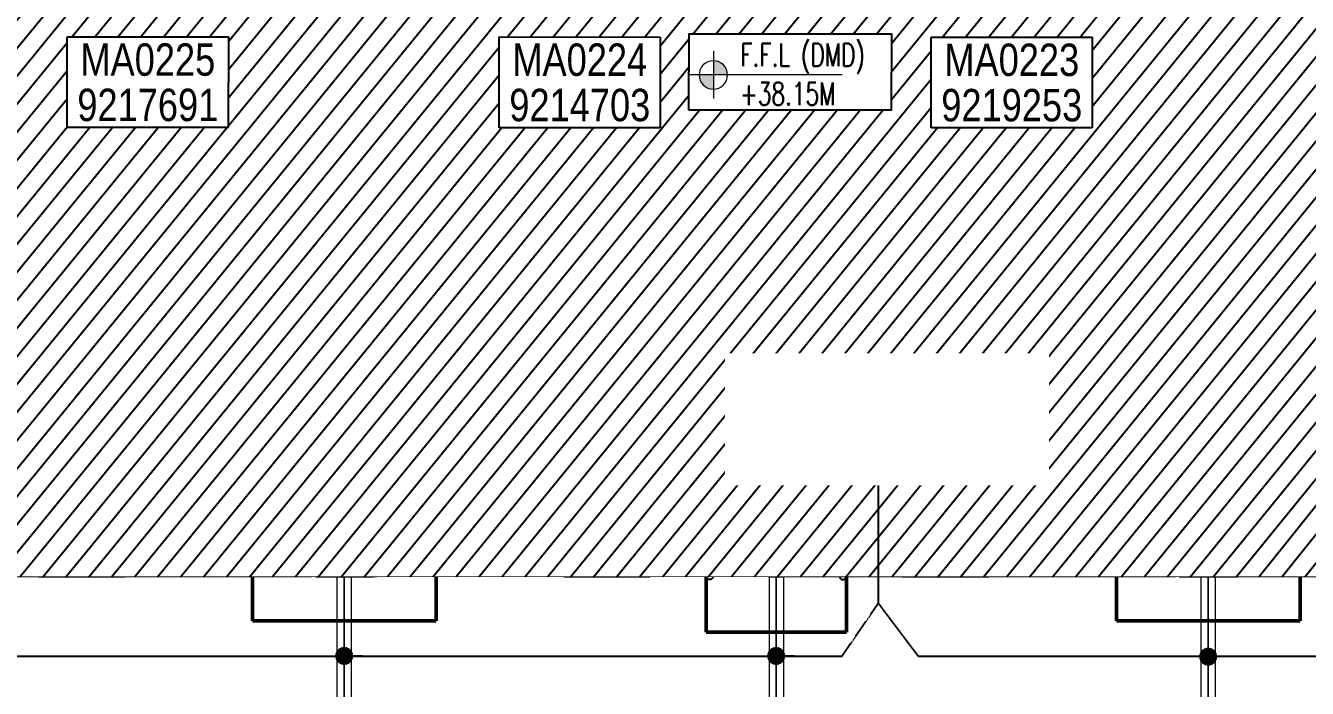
# Model space of a CAD drawing. Header units: centimetres. Extents: x -6122352 to 4157695, y -1694241 to 1947892.
# Drawn here: x 164077 to 181879, y -194833 to -185626 of the extents above; entities that cross this region are included whole.
import ezdxf
from ezdxf.xclip import XClip

# ---------------------------------------------------------------- set-up
doc = ezdxf.new("R2010")
doc.units = ezdxf.units.CM
doc.header["$MEASUREMENT"] = 0
doc.header["$XCLIPFRAME"] = 2
for name, pattern in [('DASHED2', [0.375, 0.25, -0.125]), ('XR-AR-MID-SETTING OUT FOR MASTER$0$23585-XR-AR-MID-GROUND FLOOR$0$23261-XR-AR-SI-GF$0$HIDDEN', [0.375, 0.25, -0.125]), ('XR-AR-MID-SETTING OUT FOR MASTER$0$23585-XR-AR-MID-GROUND FLOOR$0$945-4P-1-101-GROUND FLOOR PLAN$0$XR-MIDDLE-GROUND FLOOR PLAN$0$HIDDEN', [9.524999999999999, 6.35, -3.175]), ('XR-AR-MID-SETTING OUT FOR MASTER$0$23585-XR-AR-MID-GROUND FLOOR$0$945-4P-1-101-GROUND FLOOR PLAN$0$XR-MIDDLE-GROUND FLOOR PLAN$0$HIDDEN2', [0.1875, 0.125, -0.0625])]:
    doc.linetypes.add(name, pattern=pattern)
doc.layers.add('08-Compound Wall-4', color=7, linetype='Continuous', lineweight=25, true_color=0xff4405)
for name, color, linetype, lineweight in [('23585-XR-AR-DAMAC PLOT LIMITS$0$1-Mid units', 41, 'Continuous', 5), ('@ Foundations', 4, 'DASHED2', 50), ('A-ANNO-TEXT', 3, 'Continuous', 25), ('XR-AR-MID-SETTING OUT FOR MASTER$0$23585-XR-AR-MID-GROUND FLOOR$0$$A-GLAZ-WNDO', 232, 'Continuous', 9), ('XR-AR-MID-SETTING OUT FOR MASTER$0$23585-XR-AR-MID-GROUND FLOOR$0$$A-WALL', 1, 'Continuous', 5), ('XR-AR-MID-SETTING OUT FOR MASTER$0$23585-XR-AR-MID-GROUND FLOOR$0$A-DOOR', 31, 'Continuous', 5), ('XR-AR-MID-SETTING OUT FOR MASTER$0$23585-XR-AR-MID-GROUND FLOOR$0$A-DOOR-FULL', 1, 'Continuous', 9), ('XR-AR-MID-SETTING OUT FOR MASTER$0$23585-XR-AR-MID-GROUND FLOOR$0$A-EQUP-KITN-PLAN', 202, 'Continuous', 9), ('XR-AR-MID-SETTING OUT FOR MASTER$0$23585-XR-AR-MID-GROUND FLOOR$0$A-FLOR-OVHD', 9, 'XR-AR-MID-SETTING OUT FOR MASTER$0$23585-XR-AR-MID-GROUND FLOOR$0$23261-XR-AR-SI-GF$0$HIDDEN', 15), ('XR-AR-MID-SETTING OUT FOR MASTER$0$23585-XR-AR-MID-GROUND FLOOR$0$A-FLOR-PATT', 8, 'Continuous', 5), ('XR-AR-MID-SETTING OUT FOR MASTER$0$23585-XR-AR-MID-GROUND FLOOR$0$A-GLAZ-SILL', 8, 'Continuous', 5), ('XR-AR-MID-SETTING OUT FOR MASTER$0$23585-XR-AR-MID-GROUND FLOOR$0$A-GLAZ-WNDO', 232, 'Continuous', 9), ('XR-AR-MID-SETTING OUT FOR MASTER$0$23585-XR-AR-MID-GROUND FLOOR$0$A-WALL', 7, 'Continuous', 30), ('XR-AR-MID-SETTING OUT FOR MASTER$0$23585-XR-AR-MID-GROUND FLOOR$0$A-WALL-FNSH', 9, 'Continuous', 5), ('XR-AR-MID-SETTING OUT FOR MASTER$0$23585-XR-AR-MID-GROUND FLOOR$0$S-COLS', 51, 'Continuous', 40), ('Xref group 33-41$0$36-TAGLVL', 23, 'Continuous', 9)]:
    doc.layers.add(name, color=color, linetype=linetype, lineweight=lineweight)
for name, color, linetype in [('@MI-REF LAYER', 7, 'Continuous'), ('B_TH_6', 7, 'Continuous'), ('XR-AR-MID-SETTING OUT FOR MASTER$0$23585-XR-AR-MID-GROUND FLOOR$0$A-Flor-Strs', 1, 'Continuous'), ('XR-AR-MID-SETTING OUT FOR MASTER$0$23585-XR-AR-MID-GROUND FLOOR$0$GS-HATCH-FLOOR TILE', 251, 'Continuous'), ('Xref group 33-41$0$S-LEVELS', 2, 'Continuous'), ('Xref group 33-41$0$TYPICAL NEW PROFILE', 3, 'Continuous')]:
    doc.layers.add(name, color=color, linetype=linetype)
doc.styles.add('Xref group 33-41$0$DLT_TEXT', font='romans.shx', dxfattribs={"width": 0.7})
doc.styles.add('Xref group 33-41$0$Overall SOP Plan$0$LAC-609-NG10-1-XREF-GRID-125SC$0$GRID-DIM-NO', font='arial.ttf', dxfattribs={"width": 0.8})

# ---------------------------------------------------------------- blocks, each defined once
blk = doc.blocks.new('23585-XR-AR-DAMAC PLOT LIMITS')
at = {"layer": '23585-XR-AR-DAMAC PLOT LIMITS$0$1-Mid units', "color": 251, "true_color": 0x636466}
for points in [[(496642.5081000002, 2768911.905300001), (496646.5614999998, 2768916.3291), (496664.2566999998, 2768900.1153), (496660.2033000002, 2768895.691500001)], [(496638.4549000002, 2768907.481699999), (496642.5081000002, 2768911.905300001), (496660.2033000002, 2768895.691500001), (496656.1498999996, 2768891.267899999)], [(496634.4014999997, 2768903.0579), (496638.4549000002, 2768907.481699999), (496656.1498999996, 2768891.267899999), (496652.0965, 2768886.8441)], [(496630.3481000001, 2768898.634099999), (496634.4014999997, 2768903.0579), (496652.0965, 2768886.8441), (496648.0428999998, 2768882.420299999)]]:
    blk.add_lwpolyline(points, close=True, dxfattribs=at)
blk = doc.blocks.new('A$Cf093b529')
at = {"layer": 'A-ANNO-TEXT'}
blk.add_blockref('23585-XR-AR-DAMAC PLOT LIMITS', (-495391.9901121984, -2768603.441896566), dxfattribs=at)
blk = doc.blocks.new('XR-AR-MID-SETTING OUT FOR MASTER$0$23585-XR-AR-MID-GROUND FLOOR$0$945-4P-1-101-GROUND FLOOR PLAN$0$XR-MIDDLE-CAR PARK HATCH')
at = {"layer": 'XR-AR-MID-SETTING OUT FOR MASTER$0$23585-XR-AR-MID-GROUND FLOOR$0$A-FLOR-PATT'}
blk.add_lwpolyline([(9250.002853021142, 100.0129149327577), (9249.99679574091, 5500.000000009181), (15050.00005108526, 5502.664669244065), (15050.00005108526, 100.450321876061)], close=True, dxfattribs=at)
blk = doc.blocks.new('*U130')
for points in [[(91, -5.684341886080801e-14), (41, -5.684341886080801e-14), (41, 1021), (91, 1021)], [(0, 0), (38, -5.684341886080801e-14), (38, -50), (50, -50), (50, -122.2246979483663), (0, -122.2246979483663)], [(1100, 2.842170943040401e-14), (1062, -2.842170943040401e-14), (1062, -49.99999999999997), (1050, -49.99999999999997), (1050, -122.2246979483662), (1100, -122.2246979483662)]]:
    blk.add_lwpolyline(points, close=True)
at = {"color": 8, "linetype": 'XR-AR-MID-SETTING OUT FOR MASTER$0$23585-XR-AR-MID-GROUND FLOOR$0$945-4P-1-101-GROUND FLOOR PLAN$0$XR-MIDDLE-GROUND FLOOR PLAN$0$HIDDEN2'}
blk.add_arc((41, -5.684341886080801e-14), 1021, 1.594950045944486e-15, 90, dxfattribs=at)
at = {"layer": 'XR-AR-MID-SETTING OUT FOR MASTER$0$23585-XR-AR-MID-GROUND FLOOR$0$A-GLAZ-SILL', "linetype": 'XR-AR-MID-SETTING OUT FOR MASTER$0$23585-XR-AR-MID-GROUND FLOOR$0$945-4P-1-101-GROUND FLOOR PLAN$0$XR-MIDDLE-GROUND FLOOR PLAN$0$HIDDEN2', "ltscale": 3}
blk.add_lwpolyline([(0, 0), (1100, 0), (1100, -122.2246979483662), (0, -122.2246979483662)], close=True, dxfattribs=at)
blk = doc.blocks.new('*U27')
for points in [[(91, -5.684341886080801e-14), (41, -5.684341886080801e-14), (41, 1021), (91, 1021)], [(0, 0), (38, -5.684341886080801e-14), (38, -50), (50, -50), (50, -249.9999019090924), (0, -249.9999019090924)], [(1100, 2.842170943040401e-14), (1062, -2.842170943040401e-14), (1062, -49.99999999999997), (1050, -49.99999999999997), (1050, -249.9999019090924), (1100, -249.9999019090924)]]:
    blk.add_lwpolyline(points, close=True)
at = {"color": 8, "linetype": 'XR-AR-MID-SETTING OUT FOR MASTER$0$23585-XR-AR-MID-GROUND FLOOR$0$945-4P-1-101-GROUND FLOOR PLAN$0$XR-MIDDLE-GROUND FLOOR PLAN$0$HIDDEN2'}
blk.add_arc((41, -5.684341886080801e-14), 1021, 1.594950045944486e-15, 90, dxfattribs=at)
at = {"layer": 'XR-AR-MID-SETTING OUT FOR MASTER$0$23585-XR-AR-MID-GROUND FLOOR$0$A-GLAZ-SILL', "linetype": 'XR-AR-MID-SETTING OUT FOR MASTER$0$23585-XR-AR-MID-GROUND FLOOR$0$945-4P-1-101-GROUND FLOOR PLAN$0$XR-MIDDLE-GROUND FLOOR PLAN$0$HIDDEN2', "ltscale": 3}
blk.add_lwpolyline([(0, 0), (1100, 0), (1100, -249.9999019090924), (0, -249.9999019090924)], close=True, dxfattribs=at)
blk = doc.blocks.new('XR-AR-MID-SETTING OUT FOR MASTER$0$23585-XR-AR-MID-GROUND FLOOR$0$945-4P-1-101-GROUND FLOOR PLAN$0$XR-MIDDLE-GROUND FLOOR PLAN$0$A$C69996ABC')
at = {"layer": 'XR-AR-MID-SETTING OUT FOR MASTER$0$23585-XR-AR-MID-GROUND FLOOR$0$A-FLOR-OVHD', "linetype": 'XR-AR-MID-SETTING OUT FOR MASTER$0$23585-XR-AR-MID-GROUND FLOOR$0$945-4P-1-101-GROUND FLOOR PLAN$0$XR-MIDDLE-GROUND FLOOR PLAN$0$HIDDEN2', "ltscale": 5}
for p, q in [((-1.567610912189821e-07, 0.8999993633871721), (0.09999984323878941, 0.8999992964713464)), ((-1.567610912189821e-07, 0.8999993633871721), (-1.567612066821766e-07, -6.366128229018386e-07)), ((-1.567612066821766e-07, -6.366128229018386e-07), (0.09999984323878763, -7.035294533608294e-07))]:
    blk.add_line(p, q, dxfattribs=at)
blk.add_lwpolyline([(0.09999984323878763, 0.8499993633871732), (0.2499998432387915, 0.4499993633871799), (0.1000013713221097, 0.04999936338717248)], dxfattribs=at)
at = {"layer": 'XR-AR-MID-SETTING OUT FOR MASTER$0$23585-XR-AR-MID-GROUND FLOOR$0$A-GLAZ-WNDO'}
for p, q in [((0.09999984323878763, 0.8499993633871732), (0.09999984323878763, 0.8999993633871703)), ((0.09999984323878941, 0.8999993633871721), (0.09999984323878763, -6.366128264545523e-07)), ((0.2499998432387809, 0.8999993633871703), (0.2499998432387809, 0.8499993633871732)), ((0.2499998432387809, 0.8499993633871732), (0.09999984323878763, 0.8499993633871732)), ((0.2499998432387809, 0.8499993633871732), (0.2499998432387809, 0.04999936338717248)), ((0.09999984323878763, -6.366128246781955e-07), (0.09999984323878763, 0.04999936338717248)), ((0.09999984323878763, 0.04999936338717248), (0.2499998432387809, 0.04999936338717248)), ((0.249999843238875, -6.366128388890502e-07), (0.249999843238875, 0.04999936338715827))]:
    blk.add_line(p, q, dxfattribs=at)
for points in [[(0.2499986387444419, 0.8999993968456259), (0.0999998435430971, 0.8999992964713464)], [(0.09999984323878763, -7.035294533608294e-07), (0.2499998432388448, -6.366128317836228e-07)]]:
    blk.add_lwpolyline(points, dxfattribs=at)
blk.add_lwpolyline([(0.2499998432387951, 0.8499993633871732), (0.2499998432387933, 0.04999936338717248), (0.1999998432387962, 0.04999936338717248), (0.1999998432387962, 0.8499993633871732)], close=True, dxfattribs=at)
blk = doc.blocks.new('XR-AR-MID-SETTING OUT FOR MASTER$0$23585-XR-AR-MID-GROUND FLOOR$0$945-4P-1-101-GROUND FLOOR PLAN$0$XR-MIDDLE-GROUND FLOOR PLAN$0$A$C70344426')
at = {"layer": 'XR-AR-MID-SETTING OUT FOR MASTER$0$23585-XR-AR-MID-GROUND FLOOR$0$A-GLAZ-SILL'}
blk.add_line((0.2499999770719823, 2.649999396845162), (0.2499999770722034, -6.03154830969288e-07), dxfattribs=at)
at = {"layer": 'XR-AR-MID-SETTING OUT FOR MASTER$0$23585-XR-AR-MID-GROUND FLOOR$0$A-GLAZ-WNDO'}
for p, q in [((-2.292779743839901e-08, 2.649999396845162), (-2.292779743839901e-08, 2.599999396845165)), ((-2.292779743839901e-08, 2.649999396845162), (0.2499999770719823, 2.649999396845162)), ((-2.292779743839901e-08, 2.599999396845165), (0.14999997707221, 2.599999396845165)), ((0.14999997707221, 2.599999396845165), (0.14999997707221, 2.649999396845162)), ((0.14999997707221, 2.599999396845165), (0.1499999770722091, -6.031548327456449e-07)), ((-2.29277832275443e-08, 1.799999396845166), (-2.29277832275443e-08, 1.749999396845167)), ((0.14999997707221, 1.799999396845166), (-2.29277832275443e-08, 1.799999396845166)), ((0.14999997707221, 1.749999396845167), (0.14999997707221, 1.799999396845166)), ((-2.29277832275443e-08, 1.749999396845167), (0.14999997707221, 1.749999396845167)), ((-2.29277832275443e-08, 0.8999993968451641), (-2.292778233936588e-08, 0.8499993968451669)), ((0.14999997707221, 0.8999993968451641), (-2.29277832275443e-08, 0.8999993968451641)), ((0.14999997707221, 0.8499993968451669), (0.14999997707221, 0.8999993968451641)), ((-2.292778233936588e-08, 0.8499993968451669), (0.14999997707221, 0.8499993968451669)), ((-2.292778233936588e-08, 0.8499993968451669), (-2.292778233936588e-08, 0.04999939684516619)), ((0.1499999770722091, 0.04999939684516619), (-2.292778233936588e-08, 0.04999939684516619)), ((-2.29278782626352e-08, -6.031548451801427e-07), (-2.29278782626352e-08, 0.04999939684515198)), ((0.1499999770722091, -6.03154830969288e-07), (0.1499999770722091, 0.04999939684516619)), ((0.2499999770722034, -6.03154830969288e-07), (-2.292778233936588e-08, -6.03154830969288e-07))]:
    blk.add_line(p, q, dxfattribs=at)
blk.add_lwpolyline([(0.04999997707220061, 1.799999396845166), (0.04999997707219972, 2.599999396845165), (-2.292779743839901e-08, 2.599999396845165), (-2.292779566204217e-08, 0.8999993968451641), (0.0499999770722015, 0.8999993968451641), (0.04999997707220061, 1.749999396845167)], dxfattribs=at)
blk.add_lwpolyline([(-2.292779566204217e-08, 0.8499993968451669), (-2.292779655022059e-08, 0.04999939684516619), (0.04999997707220061, 0.04999939684516619), (0.0499999770722015, 0.8499993968451669)], close=True, dxfattribs=at)
blk = doc.blocks.new('*U28')
for points in [[(0, 69.99999979828543), (38, 69.99999979828549), (38, 119.9999997982854), (50, 119.9999997982854), (50, 179.9999998655237), (0, 179.9999998655237)], [(91, 69.99999979828549), (41, 69.99999979828549), (41, -951.0000002017147), (91, -951.0000002017147)], [(1100, 69.9999997982854), (1062, 69.99999979828546), (1062, 119.9999997982854), (1050, 119.9999997982854), (1050, 179.9999998655236), (1100, 179.9999998655236)]]:
    blk.add_lwpolyline(points, close=True)
at = {"color": 8, "linetype": 'XR-AR-MID-SETTING OUT FOR MASTER$0$23585-XR-AR-MID-GROUND FLOOR$0$945-4P-1-101-GROUND FLOOR PLAN$0$XR-MIDDLE-GROUND FLOOR PLAN$0$HIDDEN2'}
blk.add_arc((41, 69.99999979828549), 1021, 270, 0, dxfattribs=at)
at = {"layer": 'XR-AR-MID-SETTING OUT FOR MASTER$0$23585-XR-AR-MID-GROUND FLOOR$0$A-GLAZ-SILL', "linetype": 'XR-AR-MID-SETTING OUT FOR MASTER$0$23585-XR-AR-MID-GROUND FLOOR$0$945-4P-1-101-GROUND FLOOR PLAN$0$XR-MIDDLE-GROUND FLOOR PLAN$0$HIDDEN2', "ltscale": 3}
blk.add_lwpolyline([(0, 69.99999979828543), (1100, 69.99999979828543), (1100, 179.9999998655236), (0, 179.9999998655236)], close=True, dxfattribs=at)
blk = doc.blocks.new('XR-AR-MID-SETTING OUT FOR MASTER$0$23585-XR-AR-MID-GROUND FLOOR$0$945-4P-1-101-GROUND FLOOR PLAN$0$XR-MIDDLE-GROUND FLOOR PLAN$0$A$C2DB306E2')
at = {"layer": 'XR-AR-MID-SETTING OUT FOR MASTER$0$23585-XR-AR-MID-GROUND FLOOR$0$A-DOOR-FULL'}
for p, q in [((0.1500002073711251, 1.24999990754791), (0.05000020737113076, 1.24999990754791)), ((0.05000020737113076, 1.24999990754791), (0.05000020737113076, 1.199999907547909)), ((0.1500002073711251, 1.199999907547909), (0.1500002073711251, 1.24999990754791)), ((0.05000020737113076, 1.199999907547909), (0.1500002073711251, 1.199999907547909)), ((2.073711318217875e-07, 0.7999999075479082), (2.073711318217875e-07, -9.245209264818754e-08)), ((2.073711318217875e-07, 0.7999999075479082), (0.04000020737113097, 0.7999999075479082)), ((0.04000020737113097, 0.7999999075479082), (0.04000020737113452, -9.245209264818754e-08)), ((0.05000020737113253, 0.3499999075479089), (0.05000020737113253, 0.3999999075479096)), ((0.05000020737113253, 0.3999999075479096), (0.1500002073711322, 0.399999907547908)), ((0.1500002073711322, 0.399999907547908), (0.1500002073711322, 0.3499999075479073)), ((0.1500002073711322, 0.3499999075479073), (0.05000020737113253, 0.3499999075479089)), ((2.073711318217875e-07, -9.245209264818754e-08), (0.04000020737113452, -9.245209264818754e-08))]:
    blk.add_line(p, q, dxfattribs=at)
at = {"layer": 'XR-AR-MID-SETTING OUT FOR MASTER$0$23585-XR-AR-MID-GROUND FLOOR$0$A-GLAZ-SILL', "linetype": 'XR-AR-MID-SETTING OUT FOR MASTER$0$23585-XR-AR-MID-GROUND FLOOR$0$945-4P-1-101-GROUND FLOOR PLAN$0$XR-MIDDLE-GROUND FLOOR PLAN$0$HIDDEN2', "ltscale": 3}
for p, q in [((0.05000020737113076, 1.199999907547909), (0.05000020737113431, 0.399999907547908)), ((0.1500002073711251, 1.199999907547909), (0.1500002073711304, 0.3999999075479083))]:
    blk.add_line(p, q, dxfattribs=at)
blk = doc.blocks.new('XR-AR-MID-SETTING OUT FOR MASTER$0$23585-XR-AR-MID-GROUND FLOOR$0$945-4P-1-101-GROUND FLOOR PLAN$0$XR-MIDDLE-GROUND FLOOR PLAN$0$BREAK LINE1')
blk.add_lwpolyline([(648.1633601741578, -6.16698093744526, 0, 0, 0), (100.7725748287976, -6.16698093744526, 16.74478720384293, 16.74478720384293, 0), (38.27257482879577, -177.8843240237456, 16.74478720384293, 16.74478720384293, 0), (-86.72742517120423, 165.5503621488551, 16.74478720384293, 16.74478720384293, 0), (-149.2274251712042, -6.166980937447079, 0, 0, 0), (-912.0704092131346, -6.166980937441622, 0, 0, 0)], format="xyseb")
blk = doc.blocks.new('XR-AR-MID-SETTING OUT FOR MASTER$0$23585-XR-AR-MID-GROUND FLOOR$0$945-4P-1-101-GROUND FLOOR PLAN$0$XR-MIDDLE-GROUND FLOOR PLAN$0$WRFWF')
at = {"layer": 'XR-AR-MID-SETTING OUT FOR MASTER$0$23585-XR-AR-MID-GROUND FLOOR$0$A-FLOR-OVHD', "linetype": 'XR-AR-MID-SETTING OUT FOR MASTER$0$23585-XR-AR-MID-GROUND FLOOR$0$945-4P-1-101-GROUND FLOOR PLAN$0$XR-MIDDLE-GROUND FLOOR PLAN$0$HIDDEN', "ltscale": 0.1}
for p, q in [((9250.00889430586, 14089.9999996908), (9250.008894346622, 9909.449274283641)), ((10350.00889432596, 14089.44927426482), (9250.008894305867, 14089.44927426484)), ((10350.00889432159, 13809.44927426483), (9250.008894308598, 13809.44927426484)), ((10350.00889431722, 13529.44927426483), (9250.008894311328, 13529.44927426484)), ((10350.00889431286, 13249.44927426483), (9250.008894314058, 13249.44927426484)), ((10350.00889431286, 12969.44927426484), (9250.008894314054, 12969.44927426485)), ((10350.00889431285, 12689.44927426484), (9250.00889431405, 12689.44927426486)), ((10350.00889431285, 12409.44927426485), (9250.008894314047, 12409.44927426486)), ((10350.00889431284, 12129.44927426485), (9250.008894314044, 12129.44927426487)), ((10350.00889431284, 11849.44927426486), (9250.00889431404, 11849.44927426487)), ((10350.00889431284, 11569.44927426486), (9250.008894314036, 11569.44927426488)), ((10350.00889431283, 11289.44927426487), (9250.00889431403, 11289.44927426488)), ((10350.00889431283, 11009.44927426487), (9250.008894314027, 11009.44927426489)), ((10350.00889432794, 11009.4492742833), (10350.00889432794, 9909.449274272882)), ((10350.00889432794, 9909.449274272882), (9250.008894346622, 9909.449274283641))]:
    blk.add_line(p, q, dxfattribs=at)
blk.add_lwpolyline([(10350.00889430916, 14369.99999969173), (10350.00889431698, 11009.4492742833)], dxfattribs=at)
blk = doc.blocks.new('*U26')
at = {"color": 0, "linetype": 'ByBlock'}
blk.add_line((0, 300.373844656252), (0, 0), dxfattribs=at)
at = {"color": 0, "linetype": 'ByBlock', "const_width": 15.00000006679886}
blk.add_lwpolyline([(194.8557167125982, 187.8738441410269), (0, 300.373844656252), (-194.8557167125982, 187.8738441410269)], dxfattribs=at)
blk.add_circle((0, 0), 45.00000020605512)
blk = doc.blocks.new('XR-AR-MID-SETTING OUT FOR MASTER$0$23585-XR-AR-MID-GROUND FLOOR$0$A$C08698786')
at = {"layer": 'XR-AR-MID-SETTING OUT FOR MASTER$0$23585-XR-AR-MID-GROUND FLOOR$0$S-COLS', "color": 252, "lineweight": 30}
for points in [[(5900.001027584076, 11147.2902572155), (5900.001027584076, 9747.290257692337), (6100.001027584076, 9747.290257453918), (6100.001027584076, 11147.29025769234)], [(-100.029412984848, 9156.81441116333), (-100.029412984848, 7756.814410686493), (99.97058701515198, 7756.81441116333), (99.97058701515198, 9156.814410686493)], [(-99.99135446548462, 6699.998335123062), (-99.99135446548462, 5499.998335123062), (100.0086455345154, 5499.998334884644), (100.0086455345154, 6699.998334646225)], [(5900.001601219177, 6500), (5900.001601219177, 5499.999999523163), (6100.001601219177, 5500), (6100.001601219177, 6499.999999523163)]]:
    blk.add_lwpolyline(points, close=True, dxfattribs=at)
blk = doc.blocks.new('XR-AR-MID-SETTING OUT FOR MASTER')
at = {"layer": 'XR-AR-MID-SETTING OUT FOR MASTER$0$23585-XR-AR-MID-GROUND FLOOR$0$A-EQUP-KITN-PLAN', "color": 8}
for p, q in [((5300.027079373598, 12102.66431617737), (5300.028238087893, 14252.66031217575)), ((4404.893656820059, 11502.66881656647), (4404.895194619894, 12102.66970968246)), ((4404.895194619894, 12102.66970968246), (5300.027079373598, 12102.66431617737))]:
    blk.add_line(p, q, dxfattribs=at)
at = {"layer": 'XR-AR-MID-SETTING OUT FOR MASTER$0$23585-XR-AR-MID-GROUND FLOOR$0$A-FLOR-OVHD', "color": 8, "linetype": 'XR-AR-MID-SETTING OUT FOR MASTER$0$23585-XR-AR-MID-GROUND FLOOR$0$23261-XR-AR-SI-GF$0$HIDDEN', "ltscale": 5}
for p, q in [((5579.946963220835, 12102.66686105728), (5579.94848254323, 14852.65977716446)), ((3400.046698898077, 14152.65701627731), (3400.011432737112, 12202.66620731354)), ((3500.053779155016, 12202.66576147079), (3500.053778856993, 14152.65753126144)), ((5400.002383977175, 12002.66818761826), (5900.001078754663, 11502.66702699661)), ((5900.010024100542, 12002.66746664047), (5400.002384632826, 11502.66700839996))]:
    blk.add_line(p, q, dxfattribs=at)
blk.add_lwpolyline([(2749.981962949038, 12002.63648319244), (3249.976088136435, 12002.63648366928), (3249.976087421179, 11502.65313434601), (2749.981963723898, 11502.65313434601)], close=True, dxfattribs=at)
for points in [[(2749.981962949038, 12002.63648319244), (3249.976087421179, 11502.65313434601)], [(2749.981963723898, 11502.65313434601), (3249.976088136435, 12002.63648366928)]]:
    blk.add_lwpolyline(points, dxfattribs=at)
at = {"layer": 'XR-AR-MID-SETTING OUT FOR MASTER$0$23585-XR-AR-MID-GROUND FLOOR$0$A-Flor-Strs', "color": 8}
for p, q in [((5900.008223325014, 5802.664086818695), (4249.995741575956, 5802.666512012482)), ((5900.008222848177, 5502.664668560028), (4249.999916404486, 5502.666511535645))]:
    blk.add_line(p, q, dxfattribs=at)
at = {"layer": 'XR-AR-MID-SETTING OUT FOR MASTER$0$23585-XR-AR-MID-GROUND FLOOR$0$A-WALL', "color": 8}
for points in [[(99.99999931454659, 19472.65428209305), (-99.99999925494194, 19472.65428256989), (-99.998236566782, 5500.00000667572), (100.0017631351948, 5500.000006198883), (99.9995484650135, 8850.141927242279), (1100.048611491919, 8850.10940027237), (1100.048611015081, 8950.109399795532), (100.03925588727, 8950.072475910187), (100.0088088810444, 10949.9982419014), (2099.951952844858, 10949.99824142456), (2099.998660355806, 9950.143901348114), (2199.988806992769, 9950.143900871277), (2200.057162195444, 11149.97698402405), (2100.075846284628, 11149.97698354721), (2100.039519578218, 11049.97698402405), (100.0088088810444, 11049.99824142456)], [(5899.999999791384, 19472.65428161621), (6099.999999731779, 19472.65428209305), (6100.001724034548, 5500.167464256287), (5900.001724511385, 5500.167624473572), (5900.00086197257, 14852.65960931778), (5500.076263397932, 14852.66031265259), (5500.0762629807, 14952.66031169891), (5900.000431150198, 14952.65961027145)], [(2200.013650625944, 13652.63605213165), (2200.017217665911, 13652.6360502243), (2200.024336546659, 13852.63604974747), (1199.974533885717, 13852.65850543976), (1199.974534541368, 13752.66171360016), (1850.013650208712, 13752.64729642868), (1850.013650685549, 13102.64278697968), (2100.128742069006, 13102.63829755783), (2100.128742545843, 12652.63829708099), (1949.986809521914, 12652.64009141922), (1949.9868093431, 12552.35255002975), (2100.055755704641, 12552.35255050659), (2100.016017049551, 12049.97720527649), (2199.959899276495, 12049.97720527649), (2199.999632865191, 13202.6360502243), (2050.003180772066, 13202.63829612732), (2050.012347489595, 13652.63829517365), (2200.019845813513, 13652.63604927063)], [(3400.011432737112, 12202.66620731354), (3500.05377843976, 12202.66548633575), (3500.054259866476, 11502.6662735939), (4400.00315502286, 11502.6662735939), (4400.003322631121, 11252.66687631607), (3650.009347468615, 11252.66637420654), (3650.00999417901, 11027.59896087646), (3399.999906569719, 11027.60113668442)], [(4249.99788531661, 5499.997992992401), (3049.999798089266, 5499.998546600342), (3049.999915927649, 5749.998607635498), (4000.1953599751, 5749.998309612274), (4000.194991916418, 8849.999089241028), (3300.031373769045, 8849.999089241028), (3300.03137382865, 8950.028236865997), (3399.980282574892, 8950.188519954681), (3400.07691988349, 9927.598960876465), (3649.996516317129, 9927.59895992279), (3650.010299950838, 9100.016639709473), (4249.999546438456, 9099.986570835114)], [(2100.104106515646, 8950.142809391022), (2099.943570882082, 9050.155592918396), (2199.988806694746, 9050.153767585754), (2199.989685982466, 8950.146322250366), (2300.031373292208, 8950.151598453522), (2300.031373888254, 8850.08178806305), (2000.048611432314, 8850.14280796051), (2000.048610955477, 8950.14280796051)], [(99.9999164044857, 5750.000005722046), (399.9999158680439, 5750.00000667572), (399.9998005926609, 5499.999855995178), (99.99991658329964, 5500.000007152557)]]:
    blk.add_lwpolyline(points, close=True, dxfattribs=at)
for points in [[(5700.000849276781, 12002.66818761826), (5900.010024160147, 12002.66818761826), (5900.010264188051, 12102.67056417465), (5300.001914769411, 12102.66581106186), (5300.002845078707, 11502.66761207581), (5300.003155499697, 11502.66747426987), (5300.003322392702, 11252.66747808456), (5900.008223563433, 11252.66787910461), (5900.008823722601, 11502.66700792313), (5400.002380043268, 11502.66700792313), (5400.002380281687, 12002.66818714142), (5700.000849276781, 12002.66818761826)], [(2100.039519578218, 11049.97698402405), (2100.039519578218, 10949.99824142456)]]:
    blk.add_lwpolyline(points, dxfattribs=at)
at = {"layer": 'XR-AR-MID-SETTING OUT FOR MASTER$0$23585-XR-AR-MID-GROUND FLOOR$0$A-WALL-FNSH', "color": 8}
for points in [[(2080.02239587903, 10929.99824142456), (119.995479375124, 10929.99824142456), (119.9793129861355, 8972.785739421844), (1100.04861047864, 8972.787498474121), (1100.048610597849, 8952.787498474121)], [(2099.966006189585, 9949.988984107971), (2079.984055787325, 9949.990225315094), (2080.02239587903, 10929.99824142456)]]:
    blk.add_lwpolyline(points, dxfattribs=at)
at = {"layer": '08-Compound Wall-4', "ltscale": 100}
blk.add_blockref('XR-AR-MID-SETTING OUT FOR MASTER$0$23585-XR-AR-MID-GROUND FLOOR$0$945-4P-1-101-GROUND FLOOR PLAN$0$XR-MIDDLE-CAR PARK HATCH', (-9150.000085264444, 0.1875896453857422), dxfattribs=at)
at = {"layer": 'XR-AR-MID-SETTING OUT FOR MASTER$0$23585-XR-AR-MID-GROUND FLOOR$0$$A-GLAZ-WNDO', "color": 8}
for name, p, xscale, yscale, zscale, rotation in [('XR-AR-MID-SETTING OUT FOR MASTER$0$23585-XR-AR-MID-GROUND FLOOR$0$945-4P-1-101-GROUND FLOOR PLAN$0$XR-MIDDLE-GROUND FLOOR PLAN$0$A$C69996ABC', (5300.002552062273, 11252.66763496399), 1000.000000000049, 1000.000000000049, 1000.000000000049, 90), ('XR-AR-MID-SETTING OUT FOR MASTER$0$23585-XR-AR-MID-GROUND FLOOR$0$945-4P-1-101-GROUND FLOOR PLAN$0$XR-MIDDLE-GROUND FLOOR PLAN$0$A$C70344426', (400.0005185902119, 5499.999113082886), -1000.000000000001, 1000.000000000001, 1000.000000000001, 270)]:
    blk.add_blockref(name, p, dxfattribs=dict(at, xscale=xscale, yscale=yscale, zscale=zscale, rotation=rotation))
at = {"layer": 'XR-AR-MID-SETTING OUT FOR MASTER$0$23585-XR-AR-MID-GROUND FLOOR$0$$A-WALL', "color": 8}
blk.add_blockref('XR-AR-MID-SETTING OUT FOR MASTER$0$23585-XR-AR-MID-GROUND FLOOR$0$945-4P-1-101-GROUND FLOOR PLAN$0$XR-MIDDLE-GROUND FLOOR PLAN$0$WRFWF', (-9150.000085562468, -796.7907695770264), dxfattribs=at)
at = {"layer": 'XR-AR-MID-SETTING OUT FOR MASTER$0$23585-XR-AR-MID-GROUND FLOOR$0$A-DOOR', "color": 8, "xscale": -1000.000000000001, "yscale": 1000.000000000001, "zscale": 1000.000000000001, "rotation": 270}
blk.add_blockref('XR-AR-MID-SETTING OUT FOR MASTER$0$23585-XR-AR-MID-GROUND FLOOR$0$945-4P-1-101-GROUND FLOOR PLAN$0$XR-MIDDLE-GROUND FLOOR PLAN$0$A$C2DB306E2', (750.048703700304, 8800.109192848206), dxfattribs=at)
at = {"layer": 'XR-AR-MID-SETTING OUT FOR MASTER$0$23585-XR-AR-MID-GROUND FLOOR$0$A-DOOR-FULL', "color": 8, "xscale": 0.8181820445283869, "yscale": 0.8181820445283869, "zscale": 0.8181820445283869, "rotation": 90}
for p in [(2100.065477222204, 11149.97698354721), (2099.986753255129, 9050.14365196228)]:
    blk.add_blockref('*U130', p, dxfattribs=at)
at = {"layer": 'XR-AR-MID-SETTING OUT FOR MASTER$0$23585-XR-AR-MID-GROUND FLOOR$0$A-DOOR-FULL', "color": 8, "rotation": 90}
blk.add_blockref('*U27', (3399.986430436373, 9927.598960399628), dxfattribs=at)
at = {"layer": 'XR-AR-MID-SETTING OUT FOR MASTER$0$23585-XR-AR-MID-GROUND FLOOR$0$A-DOOR-FULL', "color": 8, "xscale": -0.909090909090913, "yscale": 0.909090909090913, "zscale": 0.909090909090913}
blk.add_blockref('*U28', (3300.031373530626, 8786.391873836517), dxfattribs=at)
at = {"layer": 'XR-AR-MID-SETTING OUT FOR MASTER$0$23585-XR-AR-MID-GROUND FLOOR$0$A-FLOR-OVHD', "color": 8, "linetype": 'XR-AR-MID-SETTING OUT FOR MASTER$0$23585-XR-AR-MID-GROUND FLOOR$0$23261-XR-AR-SI-GF$0$HIDDEN', "ltscale": 5, "xscale": -0.9999999999999997, "rotation": 194.2810957359752}
blk.add_blockref('XR-AR-MID-SETTING OUT FOR MASTER$0$23585-XR-AR-MID-GROUND FLOOR$0$945-4P-1-101-GROUND FLOOR PLAN$0$XR-MIDDLE-GROUND FLOOR PLAN$0$BREAK LINE1', (675.0088040530682, 13433.20923042297), dxfattribs=at)
at = {"layer": 'XR-AR-MID-SETTING OUT FOR MASTER$0$23585-XR-AR-MID-GROUND FLOOR$0$A-Flor-Strs', "color": 8}
blk.add_blockref('*U26', (5075.001124709845, 5502.291454792023), dxfattribs=at)
at = {"layer": 'XR-AR-MID-SETTING OUT FOR MASTER$0$23585-XR-AR-MID-GROUND FLOOR$0$GS-HATCH-FLOOR TILE', "color": 8}
blk.add_blockref('XR-AR-MID-SETTING OUT FOR MASTER$0$23585-XR-AR-MID-GROUND FLOOR$0$A$C08698786', (-1.490116119384766e-07, 0), dxfattribs=at)
blk = doc.blocks.new('MID UNIT')
at = {"xscale": 0.001, "yscale": 0.001, "zscale": 0.001}
blk.add_blockref('XR-AR-MID-SETTING OUT FOR MASTER', (0, 0), dxfattribs=at)
blk = doc.blocks.new('TH_6')
at = {"xscale": -1}
for p in [(495814.3053798475, 2769163.996563952), (495826.3053798513, 2769163.996563952)]:
    blk.add_blockref('MID UNIT', p, dxfattribs=at)
for p in [(495814.3053798467, 2769163.996563952), (495826.3053798391, 2769163.996563952)]:
    blk.add_blockref('MID UNIT', p)
blk = doc.blocks.new('23585-XR-AR-MALDIVE-3$0$TH_6')
at = {"layer": 'B_TH_6', "xscale": 1.000019685734281, "yscale": 1.000019685734281, "zscale": 1.000019685734281}
blk.add_blockref('TH_6', (-9.760182827245444, -54.51303543616086), dxfattribs=at)
at = {"layer": '@ Foundations', "linetype": 'DASHED2', "ltscale": 25}
for points in [[(495819.1301460746, 2769173.169100346), (495819.1301460741, 2769176.119100346), (495821.4801460742, 2769176.119100346), (495821.4801460742, 2769173.169100346)], [(495815.5802980727, 2769168.882014159), (495815.5802980727, 2769173.982014159), (495813.0302980728, 2769173.982014159), (495813.0302980724, 2769168.882014159)], [(495827.5802980731, 2769168.882014159), (495827.5802980731, 2769173.982014159), (495825.0302980728, 2769173.982014159), (495825.0302980728, 2769168.88201416)], [(495819.3301460738, 2769168.721900346), (495819.3301460738, 2769171.271900346), (495821.280146074, 2769171.271900346), (495821.280146074, 2769168.721900345)]]:
    blk.add_lwpolyline(points, close=True, dxfattribs=at)
blk = doc.blocks.new('Xref group 33-41$0$LVL  ATTR')
at = {"color": 7}
blk.add_wipeout([(-0.33727806633866564, 0.38352486299273547), (1.8973092599409713, 0.38352486299273547), (1.8973092599409713, -0.45047952129880775), (-0.33727806633866564, -0.4504795212988073)], dxfattribs=at)
at = {"layer": 'Xref group 33-41$0$36-TAGLVL', "extrusion": (-4.888139810645865e-07, 1.406522031717416e-17, 0.9999999999998805)}
h = blk.add_hatch(color=252, dxfattribs=at)
h.paths.add_polyline_path([(-0.06536514837319736, 0.1562500046566129, 0.4142135623730951), (-0.2216151483731973, 4.656612873077392e-09), (-0.06536514837319736, 4.656612873077392e-09)])
h.paths.add_polyline_path([(0.09088485162680264, 4.656612873077392e-09), (-0.06536514837319736, 4.656612873077392e-09), (-0.06536514837319736, -0.1562499953433871, 0.4142135623730951)])
at = {"layer": 'Xref group 33-41$0$36-TAGLVL', "extrusion": (-4.888139810645865e-07, 1.406522031717408e-17, 0.9999999999998805)}
for p, q in [((-0.06536515014719235, -0.2604166821887048), (-0.06536515014719235, 0.2604166511446238)), ((1.351057254982072, -1.396983861923218e-08, 5.262988010916589e-07), (-0.3253053234689158, -1.396983861923218e-08, -1.018362459642307e-07))]:
    blk.add_line(p, q, dxfattribs=at)
blk.add_circle((-0.06536514830387681, -4.494034574497252e-25, 3.195139836529895e-08), 0.15625, dxfattribs=at)
at = {"layer": 'Xref group 33-41$0$S-LEVELS', "color": 1}
blk.add_lwpolyline([(-0.3372780663386656, 0.3835248629927364), (1.897309259940972, 0.3835248629927364), (1.897309259940972, -0.4504795212988069), (-0.3372780663386656, -0.4504795212988069)], close=True, dxfattribs=at)
at = {"layer": 'Xref group 33-41$0$TYPICAL NEW PROFILE', "color": 3, "style": 'Xref group 33-41$0$DLT_TEXT', "width": 0.7}
for tag, p in [('+0.00M', (0.2413431143818681, 0.067100426539497, -0.0001437184612911057)), ('S.S.L', (0.2413431143818681, -0.3452672204089993, -0.0001437184612911057))]:
    blk.add_attdef(tag, p, '', height=0.2500000000000001, dxfattribs=at)
blk = doc.blocks.new('_Dot')
at = {"color": 0, "linetype": 'ByBlock', "lineweight": -2}
blk.add_line((-0.5, 0), (-1, 0), dxfattribs=at)
at = {"color": 0, "linetype": 'ByBlock', "const_width": 0.5}
blk.add_lwpolyline([(-0.25, 0, 1), (0.25, 0, 1)], format="xyb", close=True, dxfattribs=at)

msp = doc.modelspace()

# ---------------------------------------------------------------- block references
at = {"layer": '@MI-REF LAYER', "xscale": 1000, "yscale": 1000, "zscale": 1000, "rotation": 312.4882903633292}
msp.add_blockref('A$Cf093b529', (-891608.7329339073, 539022.7201118186), dxfattribs=at)

# ---------------------------------------------------------------- next in the draw order: block references
at = {"layer": '@MI-REF LAYER'}
ref = msp.add_blockref('23585-XR-AR-MALDIVE-3$0$TH_6', (-496138576.6226714, -2769274498.800779), dxfattribs=dict(at, xscale=1000, yscale=1000, zscale=1000, rotation=359.9898040391973))
XClip(ref).set_block_clipping_path([(495847.3922300867, 2769163.9971941216), (495847.39543188945, 2769187.936311596), (495838.31676110416, 2769187.8964212337), (495832.31675830134, 2769187.8963837423), (495826.3167534692, 2769187.8963462515), (495820.31703141355, 2769187.8962964136), (495814.31702637416, 2769187.896258923), (495808.3170215406, 2769187.8962214305), (495802.31687913626, 2769187.896331399), (495793.3616038712, 2769187.9364081295), (495793.3508954707, 2769163.997079878)])

# ---------------------------------------------------------------- next in the draw order: linework, layer by layer
at = {"layer": '@MI-REF LAYER', "linetype": 'DASHED2', "extrusion": (2.533913988623891e-12, 6.924064542427561e-09, 1), "elevation": 20.83253018169306}
for points in [[(156502.7227957145, -194383.8863513005), (175415.6949571646, -194386.4902967084), (175922.0047015416, -193650.1040776286)], [(192502.7141072906, -194390.5605909214), (176477.704150072, -194387.7105645614), (175922.0047015416, -193650.1040776286)]]:
    msp.add_lwpolyline(points, dxfattribs=at)

# ---------------------------------------------------------------- next in the draw order: block references
at = {"layer": '@MI-REF LAYER', "extrusion": (1.429904950644169e-11, 6.9240502414126e-09, 1), "xscale": -250, "yscale": 250.0000000000001, "zscale": 250.0000000000001, "rotation": 359.9265340662266}
for p in [(168501.8102359194, -194382.1127338713, -0.001343502098874764), (174501.5914957947, -194382.0732761325, -0.001343416034498136)]:
    msp.add_blockref('_Dot', p, dxfattribs=at)
at = {"layer": '@MI-REF LAYER', "extrusion": (1.612682260503885e-12, 6.924064818275361e-09, 1), "xscale": 250, "yscale": 250, "zscale": 250, "rotation": 359.9417982418385}
msp.add_blockref('_Dot', (180501.5951830313, -194392.2297137279, 20.83253001535564), dxfattribs=at)

# ---------------------------------------------------------------- next in the draw order: wipeouts: each hides what was drawn before it
at = {"color": 10}
msp.add_wipeout([(198652.9756713558, -193283.0341741783), (198655.56038286825, -179009.48125989918), (192407.0320688614, -179008.3531483149), (192405.5177468357, -179309.00614102208), (156604.56268152504, -179302.67270204728), (156604.66468535212, -179001.99820904477), (150354.3761512051, -179001.05638164657), (150352.22660348756, -193274.43890615515), (198652.96948456284, -193283.03417292034)], dxfattribs=at).dxf.layer = '@MI-REF LAYER'

# ---------------------------------------------------------------- next in the draw order: hatches: boundary and pattern name
at = {"layer": '@MI-REF LAYER', "transparency": 33554508}
h = msp.add_hatch(dxfattribs=at)
h.set_pattern_fill('ANSI31', color=256, scale=1999.999998458916, angle=186.7223562192661)
h.set_pattern_definition([(231.7223562192661, (2377468138.012326, 1503811052.832294), (196.2545353839104, -154.8681931350905), [])])
h.paths.add_polyline_path([(198652.9704295214, -193283.0341727923), (198655.5603827885, -179009.481259977), (192405.4366738899, -179009.8144404655), (192405.5177432849, -179308.9928290312), (156604.3118226964, -179302.62190096), (156604.3653194829, -179001.9981077398), (150354.376177097, -179000.8859239218), (150352.2253604671, -193274.4389058782)])

# ---------------------------------------------------------------- next in the draw order: linework, layer by layer
at = {"layer": '@MI-REF LAYER', "const_width": 5.000000000000001}
msp.add_lwpolyline([(198652.9704295214, -193283.0341727923), (198655.5603827885, -179009.481259977), (192405.4366738899, -179009.8144404655), (192405.5177432849, -179308.9928290312), (156604.3118226964, -179302.62190096), (156604.3653194829, -179001.9981077398), (150354.376177097, -179000.8859239218), (150352.2253604671, -193274.4389058782)], close=True, dxfattribs=at)
at = {"layer": '@MI-REF LAYER', "linetype": 'DASHED2', "extrusion": (2.533913988623891e-12, 6.924064542427561e-09, 1), "elevation": 20.83251871759597}
msp.add_lwpolyline([(175922.0047015416, -193650.1040776286), (175923.9071168931, -191994.4158332941)], dxfattribs=at)

# ---------------------------------------------------------------- next in the draw order: block references
at = {"layer": '@MI-REF LAYER', "color": 7}
ref = msp.add_blockref('Xref group 33-41$0$LVL  ATTR', (173711.526697041, -186311.1547822885, -0.0005465277384542057), dxfattribs=dict(at, xscale=-1261.776681587609, yscale=1261.776681587609, zscale=1261.776681587609, rotation=179.9884608329828))
ref.add_attrib('S.S.L', 'F.F.L (DMD)', (174003.2065032645, -186191.0075658201, -0.1818871309092335), dxfattribs={"layer": 'Xref group 33-41$0$TYPICAL NEW PROFILE', "color": 3, "height": 315.4441703969022, "rotation": 359.988464023227, "style": 'Xref group 33-41$0$DLT_TEXT', "width": 0.7})
ref.add_attrib('+0.00M', '+38.15M ', (174000.427307358, -186730.2090047291, -0.1818871309092335), dxfattribs={"layer": 'Xref group 33-41$0$TYPICAL NEW PROFILE', "color": 3, "height": 315.4441703969022, "rotation": 359.988464023227, "style": 'Xref group 33-41$0$DLT_TEXT', "width": 0.7})

# ---------------------------------------------------------------- next in the draw order: texts
at = {"layer": '@MI-REF LAYER', "color": 7, "char_height": 450.0000000000001, "width": 2056.8768805703, "attachment_point": 1, "rotation": 359.98803297266926, "line_spacing_factor": 0.8394388776454546, "style": 'Xref group 33-41$0$Overall SOP Plan$0$LAC-609-NG10-1-XREF-GRID-125SC$0$GRID-DIM-NO', "bg_fill": 19, "box_fill_scale": 1.2, "bg_fill_color": 256, "bg_fill_transparency": 0}
for s, insert in [('\\pxqc;MA0225\\P9217691', (164745.4873389522, -185872.3598551625)), ('\\pxqc;MA0224 9214703', (170745.3256914098, -185874.161099062)), ('\\pxqc;MA0223 9219253', (176745.4560802218, -185875.9625140202))]:
    msp.add_mtext(s, dxfattribs=dict(at, insert=insert))

# ---------------------------------------------------------------- next in the draw order: wipeouts: each hides what was drawn before it
at = {"color": 6}
msp.add_wipeout([(173791.9347343954, -190176.84363363334), (178291.9346669658, -190177.6233802756), (178291.61649366783, -192013.8348580968), (173791.61656130396, -192013.05511126464)], dxfattribs=at).translate(0, 0, 0.0001192358972986156).dxf.layer = '@MI-REF LAYER'

doc.saveas('drawing.dxf')
